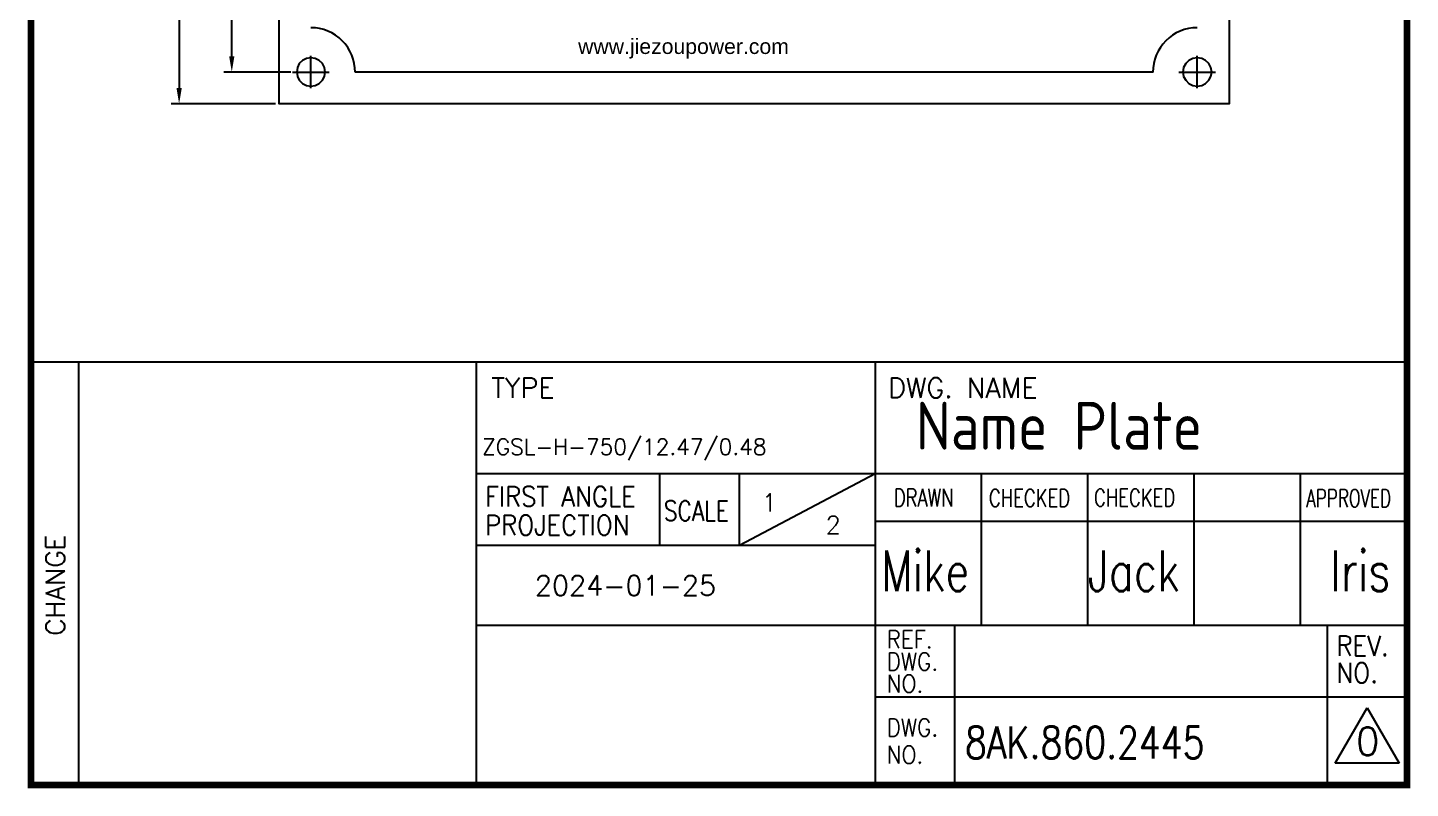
# Model space of a CAD drawing. Header units: millimetres. Extents: x 236326 to 245858, y -181683 to -175236.
# Drawn here: x 245640.1 to 245858.5, y -181444.4 to -181324.3 of the extents above; entities that cross this region are included whole.
import ezdxf

# ---------------------------------------------------------------- set-up
doc = ezdxf.new("R2010")
doc.units = ezdxf.units.MM
doc.header["$LTSCALE"] = 13
doc.linetypes.add('CENTER', pattern=[50.8, 31.75, -6.35, 6.35, -6.35])
doc.layers.get('0').update_dxf_attribs({"color": 1, "linetype": 'CENTER'})
for name, color, linetype in [('1', 4, 'Continuous'), ('2', 3, 'Continuous'), ('PDF_Geometry', 7, 'Continuous')]:
    doc.layers.add(name, color=color, linetype=linetype)
doc.styles.add('Note Text (ANSI)', font='arial.ttf')
doc.styles.add('ROMANS', font='romans.shx', dxfattribs={"bigfont": 'whgtxt.shx'})
doc.styles.get("Standard").update_dxf_attribs({"font": 'gbenor.shx', "bigfont": 'gbcbig.shx'})
doc.dimstyles.new('ISO-25', dxfattribs={"dimtxt": 2.5, "dimasz": 2.5, "dimexe": 1.25, "dimexo": 0.625, "dimtad": 1, "dimtxsty": 'Standard', "dimcen": 2.5, "dimadec": 0, "dimazin": 0, "dimtfac": 1, "dimtmove": 0, "dimatfit": 3, "dimfxl": 1, "dimarcsym": 0})

# ---------------------------------------------------------------- blocks, each defined once
blk = doc.blocks.new('*D251')
at = {"layer": '2', "color": 0, "linetype": 'Continuous', "lineweight": -2}
for p, q in [((245681.63, -181166.31), (245671.08, -181166.31)), ((245672.33, -181328.83), (245672.33, -181168.81)), ((245681.63, -181331.33), (245671.08, -181331.33))]:
    blk.add_line(p, q, dxfattribs=at)
at = {"layer": '2', "color": 0, "linetype": 'Continuous'}
for points in [[(245671.91, -181168.81), (245672.74, -181168.81), (245672.33, -181166.31)], [(245671.91, -181328.83), (245672.74, -181328.83), (245672.33, -181331.33)]]:
    blk.add_solid(points, dxfattribs=at)
at = {"layer": 'Defpoints', "color": 0, "linetype": 'Continuous'}
for p in [(245672.33, -181166.31), (245682.25, -181166.31), (245682.25, -181331.33)]:
    blk.add_point(p, dxfattribs=at)
at = {"layer": '2', "color": 0, "linetype": 'Continuous', "insert": (245670.45, -181248.82), "char_height": 2.5, "attachment_point": 5, "rotation": 90}
blk.add_mtext('165', dxfattribs=at)
blk = doc.blocks.new('*D252')
at = {"layer": '2', "color": 0, "linetype": 'Continuous', "lineweight": -2}
for p, q in [((245679.21, -181161.31), (245662.76, -181161.31)), ((245664.01, -181163.81), (245664.01, -181333.83)), ((245679.21, -181336.33), (245662.76, -181336.33))]:
    blk.add_line(p, q, dxfattribs=at)
at = {"layer": '2', "color": 0, "linetype": 'Continuous'}
for points in [[(245663.6, -181163.81), (245664.43, -181163.81), (245664.01, -181161.31)], [(245663.6, -181333.83), (245664.43, -181333.83), (245664.01, -181336.33)]]:
    blk.add_solid(points, dxfattribs=at)
at = {"layer": 'Defpoints', "color": 0, "linetype": 'Continuous'}
for p in [(245679.84, -181161.31), (245664.01, -181336.33), (245679.84, -181336.33)]:
    blk.add_point(p, dxfattribs=at)
at = {"layer": '2', "color": 0, "linetype": 'Continuous', "insert": (245662.14, -181248.82), "char_height": 2.5, "attachment_point": 5, "rotation": 90}
blk.add_mtext('175', dxfattribs=at)

msp = doc.modelspace()

# ---------------------------------------------------------------- linework, layer by layer
at = {"layer": '1', "color": 0, "linetype": 'Continuous'}
for p, q in [((245640.611, -181443.892), (245640.611, -181094.872)), ((245857.961, -181094.872), (245857.961, -181443.892)), ((245857.961, -181443.892), (245640.611, -181443.892))]:
    msp.add_line(p, q, dxfattribs=at)
at = {"layer": '1'}
msp.add_line((245710.961, -181443.932), (245648.171, -181443.932), dxfattribs=at)
at = {"layer": '1', "const_width": 1.05}
msp.add_lwpolyline([(245640.611, -181094.872), (245857.961, -181094.872), (245857.961, -181443.892), (245640.611, -181443.892), (245640.611, -181094.872), (245857.961, -181094.872)], dxfattribs=at)
at = {"layer": '2'}
for p, q in [((245857.961, -181377.112), (245640.611, -181377.112)), ((245857.961, -181377.112), (245640.611, -181377.112)), ((245648.171, -181443.892), (245648.171, -181377.112)), ((245710.961, -181443.892), (245710.961, -181377.112)), ((245773.961, -181377.112), (245773.961, -181443.892)), ((245857.961, -181394.752), (245710.961, -181394.752)), ((245739.941, -181406.092), (245739.941, -181394.752)), ((245773.961, -181394.752), (245752.541, -181406.092)), ((245752.541, -181406.092), (245752.541, -181394.752)), ((245790.761, -181418.692), (245790.761, -181394.752)), ((245807.561, -181418.692), (245807.561, -181394.752)), ((245824.361, -181418.692), (245824.361, -181394.752)), ((245841.161, -181418.692), (245841.161, -181394.752)), ((245857.961, -181402.312), (245773.961, -181402.312)), ((245773.961, -181406.092), (245710.961, -181406.092)), ((245857.961, -181418.692), (245710.961, -181418.692)), ((245786.561, -181443.892), (245786.561, -181418.692)), ((245845.361, -181418.692), (245845.361, -181443.892)), ((245857.961, -181430.032), (245773.961, -181430.032)), ((245846.621, -181440.426), (245851.661, -181431.696)), ((245851.661, -181431.696), (245856.701, -181440.426)), ((245856.701, -181440.426), (245846.621, -181440.426))]:
    msp.add_line(p, q, dxfattribs=at)
at = {"layer": 'PDF_Geometry', "lineweight": 25}
for points in [[(245679.836, -181161.312), (245829.857, -181161.312), (245829.857, -181336.327), (245679.836, -181336.327), (245679.836, -181161.312)], [(245684.835, -181333.856), (245684.835, -181328.745)], [(245824.802, -181333.856), (245824.802, -181328.745)], [(245687.082, -181331.328), (245686.969, -181330.598), (245686.632, -181329.98), (245686.127, -181329.475), (245685.509, -181329.194), (245684.835, -181329.082), (245684.105, -181329.194), (245683.487, -181329.475), (245682.981, -181329.98), (245682.701, -181330.598), (245682.588, -181331.328), (245682.701, -181332.002), (245682.981, -181332.62), (245683.487, -181333.126), (245684.105, -181333.463), (245684.835, -181333.575), (245685.509, -181333.463), (245686.127, -181333.126), (245686.632, -181332.62), (245686.969, -181332.002), (245687.082, -181331.328)], [(245827.105, -181331.328), (245826.993, -181330.598), (245826.656, -181329.98), (245826.15, -181329.475), (245825.532, -181329.194), (245824.802, -181329.082), (245824.128, -181329.194), (245823.51, -181329.475), (245823.005, -181329.98), (245822.668, -181330.598), (245822.556, -181331.328), (245822.668, -181332.002), (245823.005, -181332.62), (245823.51, -181333.126), (245824.128, -181333.463), (245824.802, -181333.575), (245825.532, -181333.463), (245826.15, -181333.126), (245826.656, -181332.62), (245826.993, -181332.002), (245827.105, -181331.328)], [(245681.914, -181331.328), (245687.699, -181331.328)], [(245682.251, -181331.328), (245687.362, -181331.328)], [(245817.838, -181331.328), (245691.8, -181331.328)], [(245821.938, -181331.328), (245827.723, -181331.328)], [(245822.275, -181331.328), (245827.386, -181331.328)]]:
    msp.add_lwpolyline(points, dxfattribs=at)
for centre, radius, start, end in [((245684.849, -181331.279), 6.955, 359.59046, 90.11743), ((245824.82, -181331.303), 6.985, 90.14542, 180.21199)]:
    msp.add_arc(centre, radius, start, end, dxfattribs=at)

# ---------------------------------------------------------------- texts
at = {"color": 4}
msp.add_text('Name Plate', height=7.56, dxfattribs=at).set_placement((245780.373, -181390.962))
at = {"color": 4, "style": 'ROMANS', "width": 0.8}
msp.add_text('8AK.860.2445', height=5.04, dxfattribs=at).set_placement((245788.143, -181439.703))
at = {"layer": '2', "style": 'ROMANS'}
for s, height, p in [('TYPE', 3.15, (245713.319, -181382.746)), ('DWG. NAME', 3.15, (245775.976, -181382.746)), ('1', 2.835, (245756.043, -181400.719))]:
    msp.add_text(s, height=height, dxfattribs=at).set_placement(p)
at = {"layer": '2', "color": 4, "style": 'ROMANS'}
for s, height, p in [('ZGSL-H-750/12.47/0.48', 2.52, (245711.86, -181391.761)), ('2', 2.835, (245766.116, -181404.254)), ('2024-01-25', 3.15, (245720.202, -181413.983)), ('0', 4.41, (245849.87, -181439.201))]:
    msp.add_text(s, height=height, dxfattribs=at).set_placement(p)
at = {"layer": '2', "style": 'ROMANS'}
for s, height, width, p in [('FIRST ANGLE', 3.15, 0.9, (245712.318, -181399.92)), ('DRAWN', 2.772, 0.75, (245776.906, -181399.913)), ('CHECKED', 2.772, 0.75, (245791.929, -181399.955)), ('CHECKED', 2.772, 0.75, (245808.53, -181399.913)), ('APPROVED', 2.772, 0.7, (245842.055, -181400)), ('SCALE', 3.15, 0.8, (245740.579, -181402.173)), ('PROJECTION', 3.15, 0.9, (245712.318, -181404.426)), ('Mike', 6.4375, 0.75, (245774.912, -181413.302)), ('Jack', 6.4375, 0.75, (245807.561, -181413.302)), ('lris', 6.4375, 0.75, (245845.843, -181413.302)), ('REF.', 2.772, 0.9, (245775.771, -181422.279)), ('REV.', 3.15, 0.9, (245846.794, -181423.473)), ('DWG.', 2.772, 0.9, (245775.771, -181425.792)), ('NO.', 3.15, 0.9, (245846.794, -181427.768)), ('NO.', 2.772, 0.9, (245775.771, -181429.28)), ('DWG.', 2.772, 0.9, (245775.768, -181436.207)), ('NO.', 2.772, 0.9, (245775.768, -181440.503))]:
    msp.add_text(s, height=height, dxfattribs=dict(at, width=width)).set_placement(p)
msp.add_text('CHANGE', height=3.024, rotation=90, dxfattribs=at).set_placement((245645.968, -181420.32))
at = {"layer": '2', "linetype": 'Continuous', "insert": (245727.035, -181329.191), "char_height": 2.40214, "attachment_point": 7, "style": 'Note Text (ANSI)'}
msp.add_mtext('{\\W0.997175;www.jiezoupower.com}', dxfattribs=at)

# ---------------------------------------------------------------- dimensions: what is measured, and where the dimension line sits
at = {"layer": '2', "linetype": 'Continuous'}
for base, p1, p2, picture, middle in [((245664.014, -181336.327), (245679.836, -181161.312), (245679.836, -181336.327), '*D252', (245662.139, -181248.82)), ((245672.326, -181166.311), (245682.251, -181331.328), (245682.251, -181166.311), '*D251', (245670.451, -181248.82))]:
    dim = msp.add_linear_dim(base=base, p1=p1, p2=p2, angle=90, dimstyle='ISO-25', override={"dimdec": 0}, dxfattribs=at)
    dim.commit()
    dim.dimension.update_dxf_attribs({"geometry": picture, "text_midpoint": middle})

doc.saveas('drawing.dxf')
